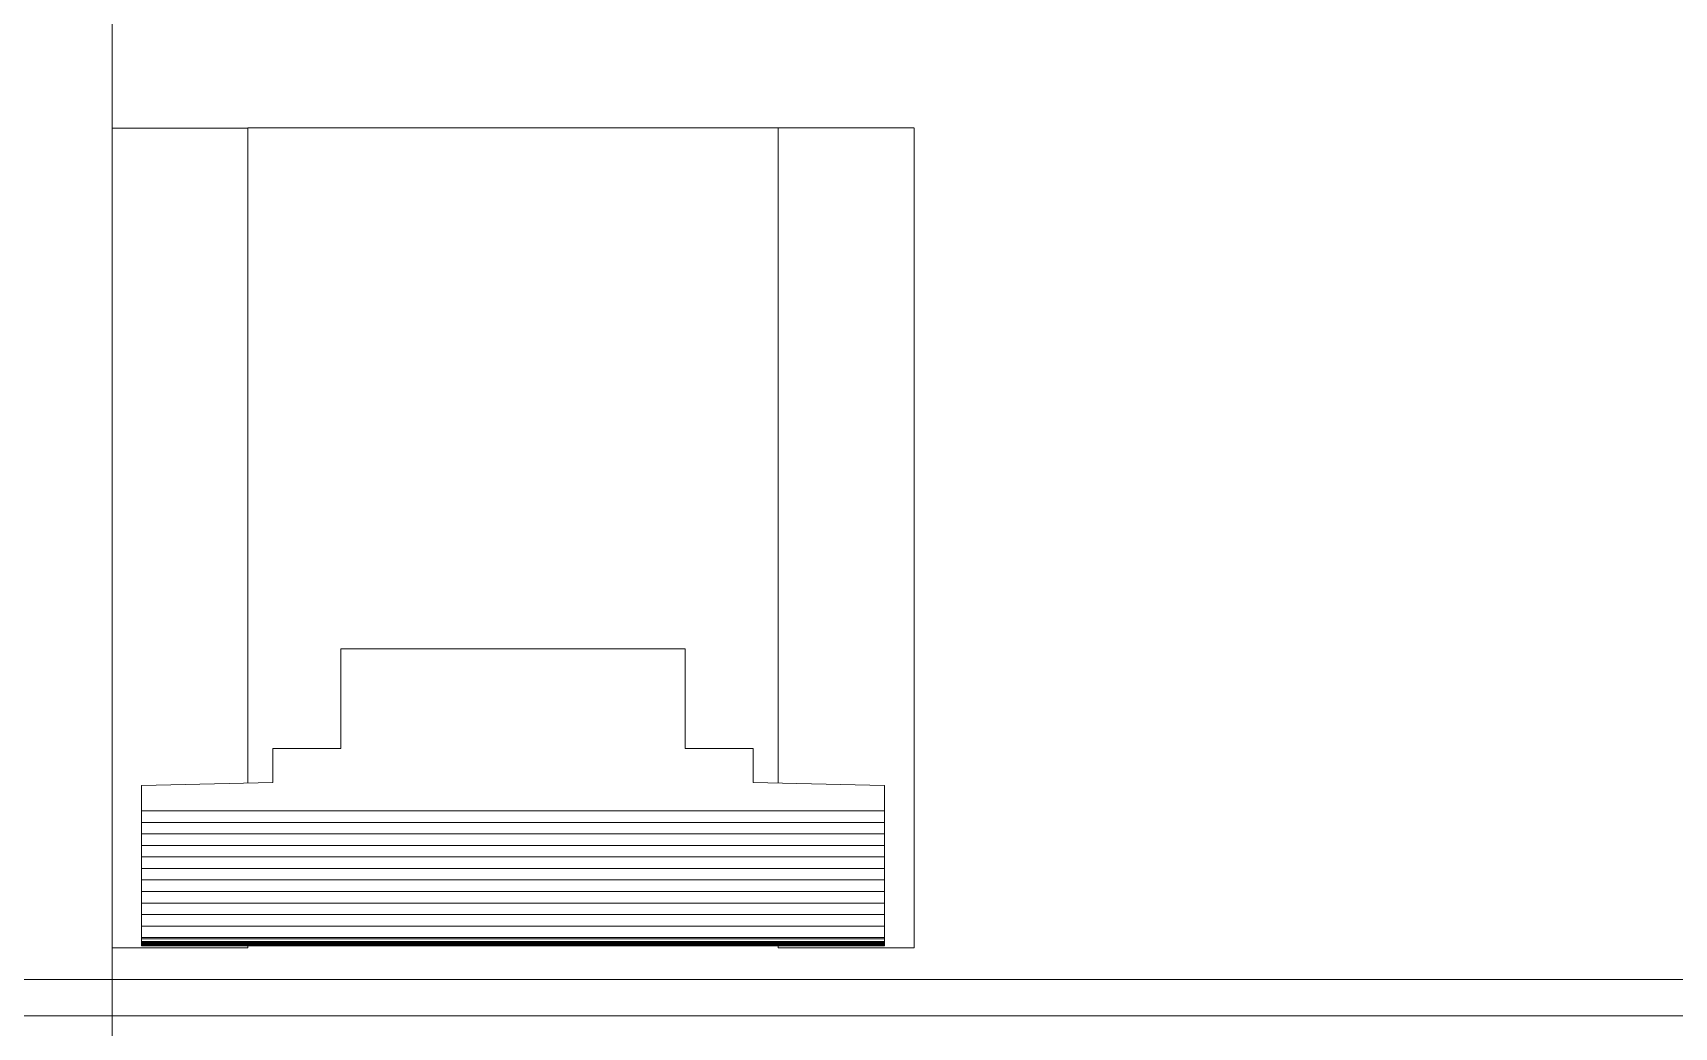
# Model space of a CAD drawing. Header units: millimetres. Extents: x 4134 to 7422, y 1400 to 3585.
# Drawn here: x 4527.22 to 4563.44, y 2798.86 to 2820.81 of the extents above; entities that cross this region are included whole.
import ezdxf

# ---------------------------------------------------------------- set-up
doc = ezdxf.new("R2010")
doc.units = ezdxf.units.MM
doc.layers.add('000-PI-Oprema', color=30, linetype='Continuous', lineweight=5)

msp = doc.modelspace()

# ---------------------------------------------------------------- linework, layer by layer
at = {"layer": '000-PI-Oprema', "color": 0, "linetype": 'ByBlock', "lineweight": 0, "ltscale": 0.25}
for points in [[(4528.965, 2818.706), (4528.965, 2843.413)], [(4528.97, 2799.907), (4528.97, 2843.413)], [(4528.965, 2800.61), (4528.965, 2818.706)], [(4531.965, 2818.706), (4528.965, 2818.706)], [(4546.668, 2818.707), (4531.965, 2818.707)], [(4531.965, 2804.246), (4531.965, 2818.706)], [(4543.667, 2818.706), (4543.667, 2804.246)], [(4546.668, 2818.706), (4546.668, 2800.61)], [(4534.016, 2807.207), (4534.016, 2805.006)], [(4541.617, 2807.207), (4534.016, 2807.207)], [(4541.617, 2805.006), (4541.617, 2807.207)], [(4532.516, 2805.006), (4534.016, 2805.006)], [(4532.516, 2804.258), (4532.516, 2805.006)], [(4541.617, 2805.006), (4543.117, 2805.006)], [(4543.117, 2804.258), (4543.117, 2805.006)], [(4532.516, 2804.258), (4529.615, 2804.19)], [(4529.615, 2803.632), (4529.615, 2804.19)], [(4546.017, 2804.19), (4543.117, 2804.258)], [(4546.017, 2803.632), (4546.017, 2804.19)], [(4546.017, 2803.632), (4529.615, 2803.632)], [(4529.615, 2803.378), (4529.615, 2803.632)], [(4546.017, 2803.378), (4546.017, 2803.632)], [(4529.615, 2803.378), (4546.017, 2803.378)], [(4529.615, 2803.378), (4529.615, 2803.124)], [(4546.017, 2803.378), (4546.017, 2803.124)], [(4529.615, 2803.124), (4546.017, 2803.124)], [(4529.615, 2802.87), (4529.615, 2803.124)], [(4546.017, 2802.87), (4546.017, 2803.124)], [(4529.615, 2802.87), (4546.017, 2802.87)], [(4529.615, 2802.87), (4529.615, 2802.615)], [(4529.615, 2802.615), (4546.017, 2802.615)], [(4529.615, 2802.36), (4529.615, 2802.615)], [(4546.017, 2802.87), (4546.017, 2802.615)], [(4546.017, 2802.36), (4546.017, 2802.615)], [(4529.615, 2802.36), (4546.017, 2802.36)], [(4529.615, 2802.36), (4529.615, 2802.106)], [(4546.017, 2802.36), (4546.017, 2802.106)], [(4529.615, 2802.106), (4546.017, 2802.106)], [(4529.615, 2801.852), (4529.615, 2802.106)], [(4529.615, 2801.852), (4546.017, 2801.852)], [(4529.615, 2801.852), (4529.615, 2801.597)], [(4546.017, 2801.852), (4546.017, 2802.106)], [(4546.017, 2801.852), (4546.017, 2801.597)], [(4529.615, 2801.597), (4546.017, 2801.597)], [(4529.615, 2801.343), (4529.615, 2801.597)], [(4546.017, 2801.343), (4546.017, 2801.597)], [(4529.615, 2801.343), (4546.017, 2801.343)], [(4529.615, 2801.343), (4529.615, 2801.088)], [(4529.615, 2801.088), (4546.017, 2801.088)], [(4529.615, 2800.834), (4529.615, 2801.088)], [(4546.017, 2801.343), (4546.017, 2801.088)], [(4546.017, 2800.834), (4546.017, 2801.088)], [(4546.017, 2800.834), (4529.615, 2800.834)], [(4529.615, 2800.805), (4529.615, 2800.834)], [(4529.615, 2800.805), (4546.017, 2800.805)], [(4529.615, 2800.805), (4529.615, 2800.747)], [(4529.615, 2800.747), (4546.017, 2800.747)], [(4529.615, 2800.747), (4529.615, 2800.727)], [(4529.615, 2800.727), (4546.017, 2800.727)], [(4529.615, 2800.727), (4529.615, 2800.708)], [(4546.017, 2800.805), (4546.017, 2800.834)], [(4546.017, 2800.805), (4546.017, 2800.747)], [(4546.017, 2800.747), (4546.017, 2800.727)], [(4546.017, 2800.727), (4546.017, 2800.708)], [(4528.965, 2799.907), (4528.965, 2800.61)], [(4528.965, 2800.61), (4531.965, 2800.61)], [(4529.615, 2800.708), (4546.017, 2800.708)], [(4529.615, 2800.708), (4529.615, 2800.689)], [(4529.615, 2800.689), (4546.017, 2800.689)], [(4529.615, 2800.689), (4529.615, 2800.67)], [(4529.615, 2800.67), (4546.017, 2800.67)], [(4529.615, 2800.67), (4529.615, 2800.65)], [(4529.615, 2800.65), (4546.017, 2800.65)], [(4531.965, 2800.61), (4531.965, 2800.651)], [(4543.667, 2800.651), (4543.667, 2800.61)], [(4543.667, 2800.61), (4546.668, 2800.61)], [(4546.017, 2800.708), (4546.017, 2800.689)], [(4546.017, 2800.689), (4546.017, 2800.67)], [(4546.017, 2800.67), (4546.017, 2800.65)], [(4493.565, 2799.907), (4528.97, 2799.907)], [(4528.965, 2799.907), (4564.37, 2799.907)], [(4528.965, 2799.107), (4528.965, 2799.907)], [(4528.97, 2799.907), (4528.97, 2799.107)], [(4528.97, 2799.107), (4493.565, 2799.107)], [(4528.965, 2798.607), (4528.965, 2799.107)], [(4564.37, 2799.107), (4528.965, 2799.107)], [(4528.97, 2799.107), (4528.97, 2798.607)]]:
    msp.add_lwpolyline(points, dxfattribs=at)

doc.saveas('drawing.dxf')
